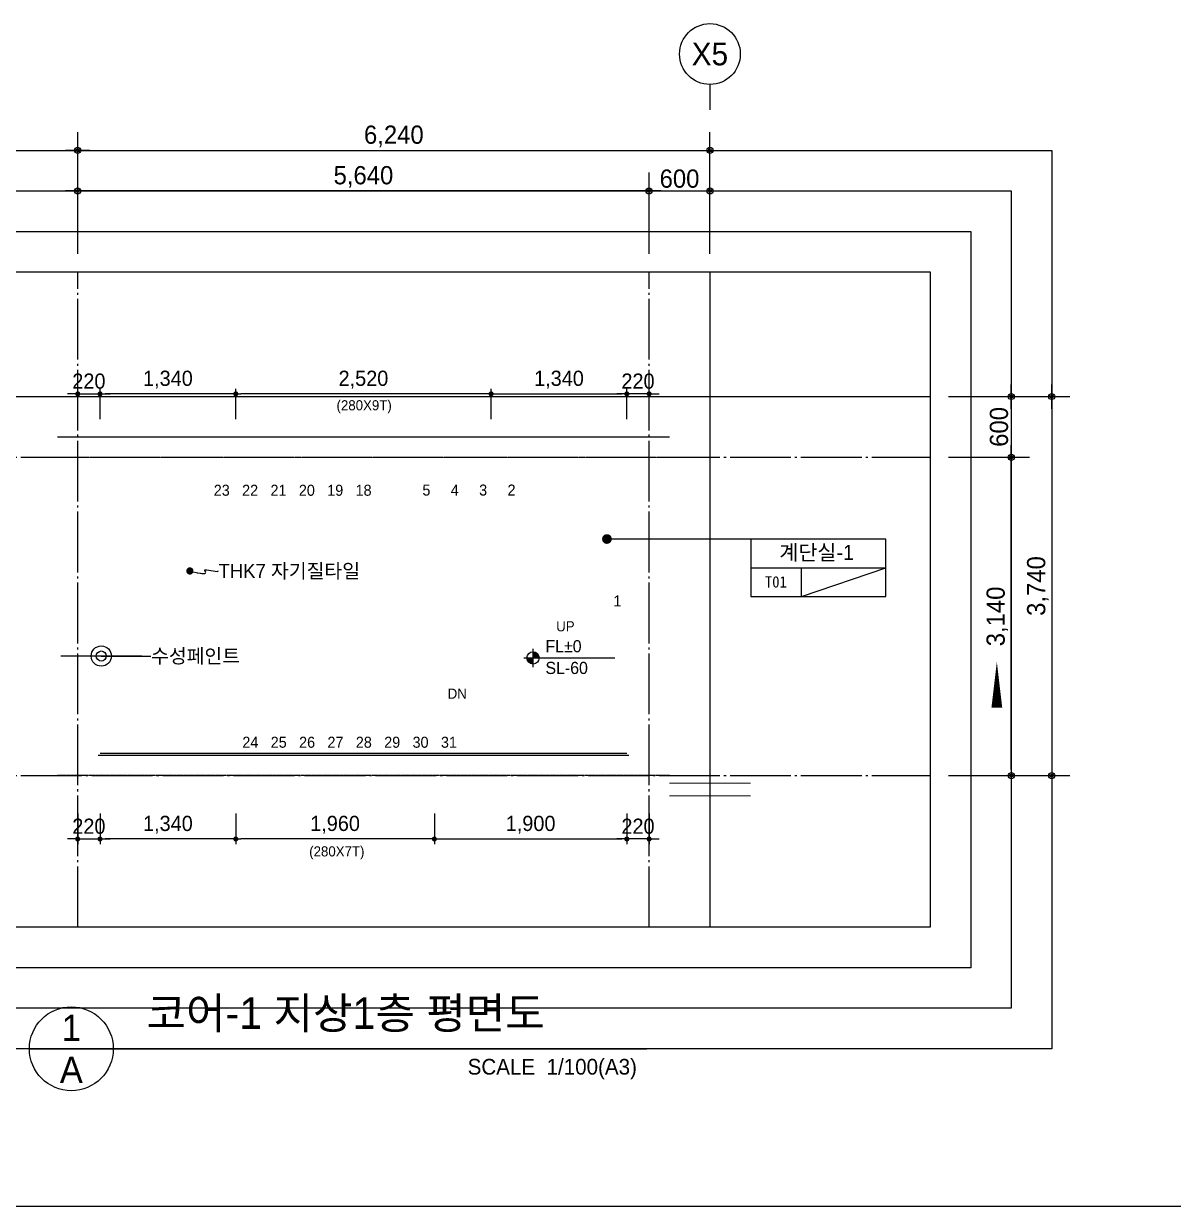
# Model space of a CAD drawing. Header units: millimetres. Extents: x 252711992 to 505989238, y 504776675 to 1009617600.
# Drawn here: x 252760381 to 252771730, y 504818337 to 504830007 of the extents above; entities that cross this region are included whole.
import ezdxf
from ezdxf.enums import TextEntityAlignment as Align
from ezdxf.xclip import XClip

# ---------------------------------------------------------------- set-up
doc = ezdxf.new("R2010")
doc.units = ezdxf.units.MM
doc.header["$XCLIPFRAME"] = 0
doc.linetypes.add('CEN', pattern=[35, 30, -2, 1, -2])
for name, color, linetype in [('$ZCDB_AUDIT_GENERATED_600D18', 7, 'Continuous'), ('0KD DIM', 7, 'Continuous'), ('4A.TEC CEN', 1, 'CEN'), ('4A.TEC CEN 보조1', 14, 'CEN'), ('4A.TEC TEXT', 7, 'Continuous'), ('4A.TEC TEXT 1', 3, 'Continuous'), ('4A.TEC TEXT 2', 3, 'Continuous'), ('4A.TEC 마감선 2', 5, 'Continuous'), ('4A.TEC 벽체 1', 2, 'Continuous'), ('4A.TEC 벽체 4', 7, 'Continuous'), ('4A.TEC 심볼', 7, 'Continuous'), ('CEN', 1, 'CEN'), ('LEV', 7, 'Continuous'), ('ROM', 7, 'Continuous'), ('SYM', 1, 'Continuous'), ('TEXT', 7, 'Continuous'), ('㈜SE&C TEXT', 7, 'Continuous')]:
    doc.layers.add(name, color=color, linetype=linetype)
doc.layers.add('DEFPOINT', color=135, linetype='Continuous', plot=False)
doc.styles.add('1', font='')
doc.styles.add('GHS', font='malgun.ttf')
doc.styles.add('나눔고딕', font='')
doc.styles.add('돋움', font='')
doc.styles.add('돋음체', font='')
doc.styles.add('울릉도L', font='')
doc.styles.get('1').set_extended_font_data('DotumChe')
doc.styles.get('나눔고딕').set_extended_font_data('Dotum')
doc.styles.get('돋움').set_extended_font_data('Dotum')
doc.styles.get('돋음체').set_extended_font_data('Dotum')
doc.styles.get('울릉도L').set_extended_font_data('Dotum')
doc.dimstyles.new('DIM_600(외부치수)', dxfattribs={"dimscale": 400, "dimtxt": 3.3, "dimasz": 1, "dimexe": 2, "dimexo": 2, "dimgap": 1, "dimtad": 1, "dimdec": 0, "dimdsep": 46, "dimlunit": 6, "dimtxsty": '나눔고딕', "dimblk1": 'DIMDOT', "dimblk2": 'DIMDOT', "dimsah": 1, "dimcen": 2.5, "dimdle": 1.5, "dimclrd": 8, "dimclre": 8, "dimclrt": 3, "dimadec": 0, "dimazin": 0, "dimtfac": 1, "dimtdec": 0, "dimtix": 1, "dimtmove": 2, "dimatfit": 3, "dimldrblk": 'DIMDOT', "dimfxl": 1, "dimtvp": 1, "dimtolj": 1, "dimtzin": 0, "dimarcsym": 0})
doc.dimstyles.new('DIM_80(외부치수)', dxfattribs={"dimscale": 40, "dimtxt": 3.3, "dimasz": 1, "dimexe": 2, "dimexo": 2, "dimgap": 1, "dimtad": 1, "dimdec": 0, "dimdsep": 46, "dimlunit": 6, "dimtxsty": '돋움', "dimblk1": 'DIMDOT', "dimblk2": 'DIMDOT', "dimsah": 1, "dimcen": 2.5, "dimdle": 1.5, "dimclrd": 1, "dimclre": 7, "dimclrt": 2, "dimadec": 0, "dimazin": 0, "dimtfac": 1, "dimtdec": 0, "dimtix": 1, "dimtmove": 2, "dimatfit": 3, "dimldrblk": 'DIMDOT', "dimfxl": 1, "dimtvp": 1, "dimtolj": 1, "dimtzin": 0, "dimarcsym": 0})
doc.dimstyles.new('KD DIM 1', dxfattribs={"dimscale": 50, "dimtxt": 3, "dimasz": 1, "dimexe": 1, "dimexo": 1, "dimgap": 1, "dimtad": 1, "dimdec": 0, "dimzin": 0, "dimdsep": 46, "dimlunit": 6, "dimtxsty": '돋음체', "dimblk": 'DOT', "dimcen": 3, "dimdle": 1, "dimclrd": 256, "dimclre": 256, "dimclrt": 3, "dimazin": 0, "dimtfac": 1, "dimtdec": 0, "dimtix": 1, "dimtmove": 2, "dimatfit": 3, "dimldrblk": 'OBLIQUE', "dimfxl": 1, "dimtvp": 0.8333, "dimtolj": 1, "dimtzin": 0, "dimarcsym": 0})

# ---------------------------------------------------------------- blocks, each defined once
blk = doc.blocks.new('DIMDOT')
at = {"color": 0}
blk.add_line((-2, 0), (2, 0), dxfattribs=at)
for radius in [0.5, 0.25]:
    blk.add_circle((0, 0), radius, dxfattribs=at)
blk = doc.blocks.new('*D143')
at = {"layer": '$ZCDB_AUDIT_GENERATED_600D18', "color": 8, "lineweight": -2, "transparency": 16777216}
for p, q in [((252760915, 504827737), (252760915, 504828937)), ((252767155, 504827737), (252767155, 504828937)), ((252760975, 504828757), (252767095, 504828757))]:
    blk.add_line(p, q, dxfattribs=at)
at = {"layer": 'Defpoints', "color": 0, "transparency": 16777216}
for p in [(252767155, 504828757), (252760915, 504827557), (252767155, 504827557, 0)]:
    blk.add_point(p, dxfattribs=at)
at = {"layer": '$ZCDB_AUDIT_GENERATED_600D18', "color": 8, "lineweight": -2, "transparency": 16777216, "xscale": 60, "yscale": 60, "zscale": 60, "rotation": 180}
blk.add_blockref('DIMDOT', (252760915, 504828757), dxfattribs=at)
at = {"layer": '$ZCDB_AUDIT_GENERATED_600D18', "color": 8, "lineweight": -2, "transparency": 16777216, "xscale": 60, "yscale": 60, "zscale": 60}
blk.add_blockref('DIMDOT', (252767155, 504828757), dxfattribs=at)
at = {"layer": '$ZCDB_AUDIT_GENERATED_600D18', "color": 3, "transparency": 16777216, "insert": (252764035, 504828895), "char_height": 180, "attachment_point": 5, "style": '나눔고딕'}
blk.add_mtext('\\A1;6,240', dxfattribs=at)
blk = doc.blocks.new('*D144')
at = {"layer": '$ZCDB_AUDIT_GENERATED_600D18', "color": 8, "lineweight": -2, "transparency": 16777216}
for p, q in [((252766555, 504827737, 0), (252766555, 504828537, 0)), ((252767155, 504827737, 0), (252767155, 504828537, 0)), ((252766615, 504828357, 0), (252767095, 504828357, 0))]:
    blk.add_line(p, q, dxfattribs=at)
at = {"layer": 'Defpoints', "color": 0, "transparency": 16777216}
for p in [(252767155, 504828357, 0), (252766555, 504827557, 3428), (252767155, 504827557, 4431)]:
    blk.add_point(p, dxfattribs=at)
at = {"layer": '$ZCDB_AUDIT_GENERATED_600D18', "color": 8, "lineweight": -2, "transparency": 16777216, "xscale": 60, "yscale": 60, "zscale": 60, "rotation": 180}
blk.add_blockref('DIMDOT', (252766555, 504828357, 0), dxfattribs=at)
at = {"layer": '$ZCDB_AUDIT_GENERATED_600D18', "color": 8, "lineweight": -2, "transparency": 16777216, "xscale": 60, "yscale": 60, "zscale": 60}
blk.add_blockref('DIMDOT', (252767155, 504828357, 0), dxfattribs=at)
at = {"layer": '$ZCDB_AUDIT_GENERATED_600D18', "color": 3, "transparency": 16777216, "insert": (252766855, 504828477, 0), "char_height": 180, "attachment_point": 5, "style": '나눔고딕'}
blk.add_mtext('\\A1;600', dxfattribs=at)
blk = doc.blocks.new('ccs122')
at = {"layer": '4A.TEC 심볼'}
blk.add_line((0, 8), (0, 3), dxfattribs=at)
blk.add_circle((0, 14), 6, dxfattribs=at)
at = {"layer": '4A.TEC TEXT 2', "color": 3, "style": 'GHS'}
blk.add_attdef('NO', text='', height=4.5, dxfattribs=at).set_placement((-0.01, 14.02), align=Align.MIDDLE_CENTER)
blk = doc.blocks.new('*D145')
at = {"layer": '$ZCDB_AUDIT_GENERATED_600D18', "color": 8, "lineweight": -2, "transparency": 16777216}
for p, q in [((252760915, 504827737, 0), (252760915, 504828537, 0)), ((252766555, 504827737, 0), (252766555, 504828537, 0)), ((252766495, 504828357, 0), (252760975, 504828357, 0))]:
    blk.add_line(p, q, dxfattribs=at)
at = {"layer": 'Defpoints', "color": 0, "transparency": 16777216}
for p in [(252760915, 504828357, 0), (252760915, 504827557), (252766555, 504827557, -47000)]:
    blk.add_point(p, dxfattribs=at)
at = {"layer": '$ZCDB_AUDIT_GENERATED_600D18', "color": 8, "lineweight": -2, "transparency": 16777216, "xscale": 60, "yscale": 60, "zscale": 60, "rotation": 180}
blk.add_blockref('DIMDOT', (252760915, 504828357, 0), dxfattribs=at)
at = {"layer": '$ZCDB_AUDIT_GENERATED_600D18', "color": 8, "lineweight": -2, "transparency": 16777216, "xscale": 60, "yscale": 60, "zscale": 60}
blk.add_blockref('DIMDOT', (252766555, 504828357, 0), dxfattribs=at)
at = {"layer": '$ZCDB_AUDIT_GENERATED_600D18', "color": 3, "transparency": 16777216, "insert": (252763735, 504828495, 0), "char_height": 180, "attachment_point": 5, "style": '나눔고딕'}
blk.add_mtext('\\A1;5,640', dxfattribs=at)
blk = doc.blocks.new('dwgFD3B')
at = {"layer": '4A.TEC CEN', "color": 250, "ltscale": 500}
blk.add_line((49194.51, -103936.83, -3333.33), (358000, -103936.83, -3333.33), dxfattribs=at)
at = {"layer": '4A.TEC CEN', "color": 250, "ltscale": 500, "elevation": -3333.33}
blk.add_lwpolyline([(208807.63, -39163.16), (208807.63, -267000)], dxfattribs=at)
blk = doc.blocks.new('_Dot')
at = {"color": 0, "linetype": 'ByBlock', "lineweight": -2}
blk.add_line((-0.5, 0), (-1, 0), dxfattribs=at)
at = {"color": 0, "linetype": 'ByBlock', "const_width": 0.5}
blk.add_lwpolyline([(-0.25, 0, 1), (0.25, 0, 1)], format="xyb", close=True, dxfattribs=at)
blk = doc.blocks.new('*D573')
at = {"layer": '0KD DIM', "lineweight": -2, "transparency": 16777216}
for p, q in [((252762475, 504826104), (252762475, 504826404)), ((252764995, 504826104), (252764995, 504826404)), ((252764945, 504826354), (252762525, 504826354))]:
    blk.add_line(p, q, dxfattribs=at)
at = {"layer": 'Defpoints', "color": 0, "transparency": 16777216}
for p in [(252762475, 504826354), (252762475, 504826054, 0), (252764995, 504826054)]:
    blk.add_point(p, dxfattribs=at)
at = {"layer": '0KD DIM', "lineweight": -2, "transparency": 16777216, "xscale": 50, "yscale": 50, "zscale": 50, "rotation": 180}
blk.add_blockref('_Dot', (252762475, 504826354), dxfattribs=at)
at = {"layer": '0KD DIM', "lineweight": -2, "transparency": 16777216, "xscale": 50, "yscale": 50, "zscale": 50}
blk.add_blockref('_Dot', (252764995, 504826354), dxfattribs=at)
at = {"layer": '0KD DIM', "color": 3, "transparency": 16777216, "insert": (252763735, 504826494), "char_height": 150, "attachment_point": 5, "style": '돋음체'}
blk.add_mtext('\\A1;2,520', dxfattribs=at)
blk = doc.blocks.new('_OBLIQUE')
at = {"color": 0, "linetype": 'ByBlock'}
blk.add_line((-0.5, -0.5), (0.5, 0.5), dxfattribs=at)
blk = doc.blocks.new('*D574')
at = {"layer": '0KD DIM', "lineweight": -2, "transparency": 16777216}
for p, q in [((252764995, 504826104), (252764995, 504826404)), ((252766335, 504826104), (252766335, 504826404)), ((252765045, 504826354), (252766285, 504826354))]:
    blk.add_line(p, q, dxfattribs=at)
at = {"layer": 'Defpoints', "color": 0, "transparency": 16777216}
for p in [(252766335, 504826354), (252764995, 504826054), (252766335, 504826054)]:
    blk.add_point(p, dxfattribs=at)
at = {"layer": '0KD DIM', "lineweight": -2, "transparency": 16777216, "xscale": 50, "yscale": 50, "zscale": 50, "rotation": 180}
blk.add_blockref('_Dot', (252764995, 504826354), dxfattribs=at)
at = {"layer": '0KD DIM', "lineweight": -2, "transparency": 16777216, "xscale": 50, "yscale": 50, "zscale": 50}
blk.add_blockref('_Dot', (252766335, 504826354), dxfattribs=at)
at = {"layer": '0KD DIM', "color": 3, "transparency": 16777216, "insert": (252765665, 504826494), "char_height": 150, "attachment_point": 5, "style": '돋음체'}
blk.add_mtext('\\A1;1,340', dxfattribs=at)
blk = doc.blocks.new('*D575')
at = {"layer": '0KD DIM', "lineweight": -2, "transparency": 16777216}
for p, q in [((252761135, 504826104), (252761135, 504826404)), ((252762475, 504826104), (252762475, 504826404)), ((252762425, 504826354), (252761185, 504826354))]:
    blk.add_line(p, q, dxfattribs=at)
at = {"layer": 'Defpoints', "color": 0, "transparency": 16777216}
for p in [(252761135, 504826354), (252761135, 504826054), (252762475, 504826054)]:
    blk.add_point(p, dxfattribs=at)
at = {"layer": '0KD DIM', "lineweight": -2, "transparency": 16777216, "xscale": 50, "yscale": 50, "zscale": 50, "rotation": 180}
blk.add_blockref('_Dot', (252761135, 504826354), dxfattribs=at)
at = {"layer": '0KD DIM', "lineweight": -2, "transparency": 16777216, "xscale": 50, "yscale": 50, "zscale": 50}
blk.add_blockref('_Dot', (252762475, 504826354), dxfattribs=at)
at = {"layer": '0KD DIM', "color": 3, "transparency": 16777216, "insert": (252761805, 504826494), "char_height": 150, "attachment_point": 5, "style": '돋음체'}
blk.add_mtext('\\A1;1,340', dxfattribs=at)
blk = doc.blocks.new('*D576')
at = {"layer": '0KD DIM', "lineweight": -2, "transparency": 16777216}
for p, q in [((252766335, 504826104), (252766335, 504826404)), ((252766555, 504826104), (252766555, 504826404)), ((252766285, 504826354), (252766235, 504826354)), ((252766555, 504826354), (252766335, 504826354)), ((252766605, 504826354), (252766655, 504826354))]:
    blk.add_line(p, q, dxfattribs=at)
at = {"layer": 'Defpoints', "color": 0, "transparency": 16777216}
for p in [(252766335, 504826354), (252766335, 504826054), (252766555, 504826054)]:
    blk.add_point(p, dxfattribs=at)
at = {"layer": '0KD DIM', "lineweight": -2, "transparency": 16777216, "xscale": 50, "yscale": 50, "zscale": 50}
blk.add_blockref('_Dot', (252766335, 504826354), dxfattribs=at)
at = {"layer": '0KD DIM', "lineweight": -2, "transparency": 16777216, "xscale": 50, "yscale": 50, "zscale": 50, "rotation": 180}
blk.add_blockref('_Dot', (252766555, 504826354), dxfattribs=at)
at = {"layer": '0KD DIM', "color": 3, "transparency": 16777216, "insert": (252766445, 504826479), "char_height": 150, "attachment_point": 5, "style": '돋음체'}
blk.add_mtext('\\A1;220', dxfattribs=at)
blk = doc.blocks.new('A$C6C9969DE')
at = {"layer": 'ROM', "color": 0, "linetype": 'Continuous'}
for p, q in [((0, 510), (2400, 510)), ((900, 0), (900, 510))]:
    blk.add_line(p, q, dxfattribs=at)
blk.add_lwpolyline([(0, 0), (2400, 0), (2400, 1020), (0, 1020)], close=True, dxfattribs=at)
blk = doc.blocks.new('A$C3A5201BD')
at = {"layer": 'LEV'}
h = blk.add_hatch(color=256, dxfattribs=at)
h.paths.add_polyline_path([(200, 200), (335, 200, 0.414214), (200, 335)])
h.paths.add_polyline_path([(200, 65), (200, 200), (65, 200, 0.414214)])
at = {"layer": 'LEV', "color": 7}
for p, q in [((200, 0), (200, 400)), ((0, 200), (2007, 200)), ((0, 200), (400, 200))]:
    blk.add_line(p, q, dxfattribs=at)
blk.add_circle((200, 200), 135, dxfattribs=at)
blk = doc.blocks.new('A$C12ed4f0f')
at = {"layer": 'CEN'}
blk.add_lwpolyline([(36, 118), (107, 101), (153, 94), (180, 93), (192, 98), (193, 105), (189, 114), (185, 122), (184, 128), (191, 130), (204, 129), (222, 126), (243, 122), (265, 118), (286, 115), (304, 114), (318, 118)], dxfattribs=at)
at = {"layer": '㈜SE&C TEXT', "color": 1, "const_width": 35.9}
blk.add_lwpolyline([(18, 118, -1), (54, 118, -1)], format="xyb", close=True, dxfattribs=at)
at = {"layer": '4A.TEC TEXT', "style": '돋움'}
blk.add_text('THK7 자기질타일', height=140, dxfattribs=at).set_placement((318, 118), align=Align.MIDDLE_LEFT)
blk = doc.blocks.new('*D577')
at = {"layer": '0KD DIM', "lineweight": -2, "transparency": 16777216}
for p, q in [((252760915, 504826104), (252760915, 504826404)), ((252761135, 504826104), (252761135, 504826404)), ((252760865, 504826354), (252760815, 504826354)), ((252760915, 504826354), (252761135, 504826354)), ((252761185, 504826354), (252761235, 504826354))]:
    blk.add_line(p, q, dxfattribs=at)
at = {"layer": 'Defpoints', "color": 0, "transparency": 16777216}
for p in [(252761135, 504826354), (252760915, 504826054), (252761135, 504826054)]:
    blk.add_point(p, dxfattribs=at)
at = {"layer": '0KD DIM', "lineweight": -2, "transparency": 16777216, "xscale": 50, "yscale": 50, "zscale": 50}
blk.add_blockref('_Dot', (252760915, 504826354), dxfattribs=at)
at = {"layer": '0KD DIM', "lineweight": -2, "transparency": 16777216, "xscale": 50, "yscale": 50, "zscale": 50, "rotation": 180}
blk.add_blockref('_Dot', (252761135, 504826354), dxfattribs=at)
at = {"layer": '0KD DIM', "color": 3, "transparency": 16777216, "insert": (252761025, 504826479), "char_height": 150, "attachment_point": 5, "style": '돋음체'}
blk.add_mtext('\\A1;220', dxfattribs=at)
blk = doc.blocks.new('*D568')
at = {"layer": '0KD DIM', "lineweight": -2, "transparency": 16777216}
for p, q in [((252762475, 504822212), (252762475, 504821912)), ((252764435, 504822212), (252764435, 504821912)), ((252764385, 504821962), (252762525, 504821962))]:
    blk.add_line(p, q, dxfattribs=at)
at = {"layer": 'Defpoints', "color": 0, "transparency": 16777216}
for p in [(252762475, 504822262, 0), (252764435, 504822262), (252762475, 504821962)]:
    blk.add_point(p, dxfattribs=at)
at = {"layer": '0KD DIM', "lineweight": -2, "transparency": 16777216, "xscale": 50, "yscale": 50, "zscale": 50, "rotation": 180}
blk.add_blockref('_Dot', (252762475, 504821962), dxfattribs=at)
at = {"layer": '0KD DIM', "lineweight": -2, "transparency": 16777216, "xscale": 50, "yscale": 50, "zscale": 50}
blk.add_blockref('_Dot', (252764435, 504821962), dxfattribs=at)
at = {"layer": '0KD DIM', "color": 3, "transparency": 16777216, "insert": (252763455, 504822102), "char_height": 150, "attachment_point": 5, "style": '돋음체'}
blk.add_mtext('\\A1;1,960', dxfattribs=at)
blk = doc.blocks.new('*D569')
at = {"layer": '0KD DIM', "lineweight": -2, "transparency": 16777216}
for p, q in [((252764435, 504822212), (252764435, 504821912)), ((252766335, 504822212), (252766335, 504821912)), ((252764485, 504821962), (252766285, 504821962))]:
    blk.add_line(p, q, dxfattribs=at)
at = {"layer": 'Defpoints', "color": 0, "transparency": 16777216}
for p in [(252764435, 504822262), (252766335, 504822262), (252766335, 504821962)]:
    blk.add_point(p, dxfattribs=at)
at = {"layer": '0KD DIM', "lineweight": -2, "transparency": 16777216, "xscale": 50, "yscale": 50, "zscale": 50, "rotation": 180}
blk.add_blockref('_Dot', (252764435, 504821962), dxfattribs=at)
at = {"layer": '0KD DIM', "lineweight": -2, "transparency": 16777216, "xscale": 50, "yscale": 50, "zscale": 50}
blk.add_blockref('_Dot', (252766335, 504821962), dxfattribs=at)
at = {"layer": '0KD DIM', "color": 3, "transparency": 16777216, "insert": (252765385, 504822102), "char_height": 150, "attachment_point": 5, "style": '돋음체'}
blk.add_mtext('\\A1;1,900', dxfattribs=at)
blk = doc.blocks.new('*D570')
at = {"layer": '0KD DIM', "lineweight": -2, "transparency": 16777216}
for p, q in [((252761135, 504822212), (252761135, 504821912)), ((252762475, 504822212), (252762475, 504821912)), ((252762425, 504821962), (252761185, 504821962))]:
    blk.add_line(p, q, dxfattribs=at)
at = {"layer": 'Defpoints', "color": 0, "transparency": 16777216}
for p in [(252761135, 504822262), (252762475, 504822262), (252761135, 504821962)]:
    blk.add_point(p, dxfattribs=at)
at = {"layer": '0KD DIM', "lineweight": -2, "transparency": 16777216, "xscale": 50, "yscale": 50, "zscale": 50, "rotation": 180}
blk.add_blockref('_Dot', (252761135, 504821962), dxfattribs=at)
at = {"layer": '0KD DIM', "lineweight": -2, "transparency": 16777216, "xscale": 50, "yscale": 50, "zscale": 50}
blk.add_blockref('_Dot', (252762475, 504821962), dxfattribs=at)
at = {"layer": '0KD DIM', "color": 3, "transparency": 16777216, "insert": (252761805, 504822102), "char_height": 150, "attachment_point": 5, "style": '돋음체'}
blk.add_mtext('\\A1;1,340', dxfattribs=at)
blk = doc.blocks.new('*D571')
at = {"layer": '0KD DIM', "lineweight": -2, "transparency": 16777216}
for p, q in [((252766335, 504822212), (252766335, 504821912)), ((252766555, 504822212), (252766555, 504821912)), ((252766285, 504821962), (252766235, 504821962)), ((252766555, 504821962), (252766335, 504821962)), ((252766605, 504821962), (252766655, 504821962))]:
    blk.add_line(p, q, dxfattribs=at)
at = {"layer": 'Defpoints', "color": 0, "transparency": 16777216}
for p in [(252766335, 504822262), (252766555, 504822262), (252766335, 504821962)]:
    blk.add_point(p, dxfattribs=at)
at = {"layer": '0KD DIM', "lineweight": -2, "transparency": 16777216, "xscale": 50, "yscale": 50, "zscale": 50}
blk.add_blockref('_Dot', (252766335, 504821962), dxfattribs=at)
at = {"layer": '0KD DIM', "lineweight": -2, "transparency": 16777216, "xscale": 50, "yscale": 50, "zscale": 50, "rotation": 180}
blk.add_blockref('_Dot', (252766555, 504821962), dxfattribs=at)
at = {"layer": '0KD DIM', "color": 3, "transparency": 16777216, "insert": (252766445, 504822087), "char_height": 150, "attachment_point": 5, "style": '돋음체'}
blk.add_mtext('\\A1;220', dxfattribs=at)
blk = doc.blocks.new('*D572')
at = {"layer": '0KD DIM', "lineweight": -2, "transparency": 16777216}
for p, q in [((252760915, 504822212), (252760915, 504821912)), ((252761135, 504822212), (252761135, 504821912)), ((252760865, 504821962), (252760815, 504821962)), ((252760915, 504821962), (252761135, 504821962)), ((252761185, 504821962), (252761235, 504821962))]:
    blk.add_line(p, q, dxfattribs=at)
at = {"layer": 'Defpoints', "color": 0, "transparency": 16777216}
for p in [(252760915, 504822262), (252761135, 504822262), (252761135, 504821962)]:
    blk.add_point(p, dxfattribs=at)
at = {"layer": '0KD DIM', "lineweight": -2, "transparency": 16777216, "xscale": 50, "yscale": 50, "zscale": 50}
blk.add_blockref('_Dot', (252760915, 504821962), dxfattribs=at)
at = {"layer": '0KD DIM', "lineweight": -2, "transparency": 16777216, "xscale": 50, "yscale": 50, "zscale": 50, "rotation": 180}
blk.add_blockref('_Dot', (252761135, 504821962), dxfattribs=at)
at = {"layer": '0KD DIM', "color": 3, "transparency": 16777216, "insert": (252761025, 504822087), "char_height": 150, "attachment_point": 5, "style": '돋음체'}
blk.add_mtext('\\A1;220', dxfattribs=at)
blk = doc.blocks.new('*D809')
at = {"layer": '$ZCDB_AUDIT_GENERATED_600D18', "color": 8, "lineweight": -2, "transparency": 16777216}
for p, q in [((252769509, 504826328), (252770709, 504826328)), ((252770529, 504826268), (252770529, 504822648)), ((252769509, 504822588), (252770709, 504822588))]:
    blk.add_line(p, q, dxfattribs=at)
at = {"layer": 'Defpoints', "color": 0, "transparency": 16777216}
for p in [(252769329, 504826328, 0), (252769329, 504822588, 0), (252770529, 504822588)]:
    blk.add_point(p, dxfattribs=at)
at = {"layer": '$ZCDB_AUDIT_GENERATED_600D18', "color": 8, "lineweight": -2, "transparency": 16777216, "xscale": 60, "yscale": 60, "zscale": 60}
for p, rotation in [((252770529, 504826328), 90), ((252770529, 504822588), 270)]:
    blk.add_blockref('DIMDOT', p, dxfattribs=dict(at, rotation=rotation))
at = {"layer": '$ZCDB_AUDIT_GENERATED_600D18', "color": 3, "transparency": 16777216, "insert": (252770392, 504824458), "char_height": 180, "attachment_point": 5, "rotation": 90, "style": '나눔고딕'}
blk.add_mtext('\\A1;3,740', dxfattribs=at)
blk = doc.blocks.new('*D810')
at = {"layer": '$ZCDB_AUDIT_GENERATED_600D18', "color": 8, "lineweight": -2, "transparency": 16777216}
for p, q in [((252769509, 504826328), (252770309, 504826328)), ((252770129, 504826268), (252770129, 504825788)), ((252769509, 504825728), (252770309, 504825728))]:
    blk.add_line(p, q, dxfattribs=at)
at = {"layer": 'Defpoints', "color": 0, "transparency": 16777216}
for p in [(252769329, 504826328, 0), (252769329, 504825728, 0), (252770129, 504825728)]:
    blk.add_point(p, dxfattribs=at)
at = {"layer": '$ZCDB_AUDIT_GENERATED_600D18', "color": 8, "lineweight": -2, "transparency": 16777216, "xscale": 60, "yscale": 60, "zscale": 60}
for p, rotation in [((252770129, 504826328), 90), ((252770129, 504825728), 270)]:
    blk.add_blockref('DIMDOT', p, dxfattribs=dict(at, rotation=rotation))
at = {"layer": '$ZCDB_AUDIT_GENERATED_600D18', "color": 3, "transparency": 16777216, "insert": (252770009, 504826028), "char_height": 180, "attachment_point": 5, "rotation": 90, "style": '나눔고딕'}
blk.add_mtext('\\A1;600', dxfattribs=at)
blk = doc.blocks.new('*D811')
at = {"layer": '$ZCDB_AUDIT_GENERATED_600D18', "color": 8, "lineweight": -2, "transparency": 16777216}
for p, q in [((252769509, 504825728), (252770309, 504825728)), ((252770129, 504822648), (252770129, 504825668)), ((252769509, 504822588), (252770309, 504822588))]:
    blk.add_line(p, q, dxfattribs=at)
at = {"layer": 'Defpoints', "color": 0, "transparency": 16777216}
for p in [(252769329, 504825728, 0), (252770129, 504825728), (252769329, 504822588, 0)]:
    blk.add_point(p, dxfattribs=at)
at = {"layer": '$ZCDB_AUDIT_GENERATED_600D18', "color": 8, "lineweight": -2, "transparency": 16777216, "xscale": 60, "yscale": 60, "zscale": 60}
for p, rotation in [((252770129, 504825728), 90), ((252770129, 504822588), 270)]:
    blk.add_blockref('DIMDOT', p, dxfattribs=dict(at, rotation=rotation))
at = {"layer": '$ZCDB_AUDIT_GENERATED_600D18', "color": 3, "transparency": 16777216, "insert": (252769992, 504824158), "char_height": 180, "attachment_point": 5, "rotation": 90, "style": '나눔고딕'}
blk.add_mtext('\\A1;3,140', dxfattribs=at)
blk = doc.blocks.new('A$C3bbbb777')
at = {"layer": '4A.TEC TEXT', "style": '돋움'}
blk.add_text('수성페인트', height=140, dxfattribs=at).set_placement((491, 110), align=Align.MIDDLE_LEFT)
at = {"layer": '㈜SE&C TEXT', "color": 1}
blk.add_leader([(0, 110, 0), (488, 110)], dimstyle='DIM_80(외부치수)', override={"dimasz": 5, "dimtad": 0}, dxfattribs=at)

msp = doc.modelspace()

# ---------------------------------------------------------------- linework, layer by layer
msp.add_line((252768059.09, 504824355.34), (252768892.42, 504824638.67))
at = {"layer": '4A.TEC CEN', "ltscale": 20}
for p, q in [((252760915.3, 504821092.16), (252760915.3, 504827557.16)), ((252766555.3, 504821092.16), (252766555.3, 504827557.16)), ((252757554.04, 504825728.18), (252769329.04, 504825728.18)), ((252757554.04, 504822588.18), (252769329.04, 504822588.18))]:
    msp.add_line(p, q, dxfattribs=at)
at = {"layer": '4A.TEC CEN 보조1'}
for p, q in [((252760715.3, 504825728.18, -4999.55), (252766755.3, 504825728.18, -4999.55)), ((252760715.3, 504825728.18, -4999.55), (252766755.3, 504825728.18, -4999.55)), ((252766755.3, 504822588.18, -4999.55), (252760715.3, 504822588.18, -4999.55))]:
    msp.add_line(p, q, dxfattribs=at)
at = {"layer": '4A.TEC 마감선 2'}
msp.add_line((252761135.3, 504822808.18, -4999.55), (252766335.3, 504822808.18, -4999.55), dxfattribs=at)
at = {"layer": '4A.TEC 벽체 1'}
for p, q in [((252766755.3, 504825928.18, -4999.55), (252760715.3, 504825928.18, -4999.55)), ((252761115.3, 504822788.18, -4999.55), (252766355.3, 504822788.18, -4999.55))]:
    msp.add_line(p, q, dxfattribs=at)
at = {"layer": '4A.TEC 벽체 4', "color": 251, "lineweight": 0, "ltscale": 15}
for p, q in [((252766755.3, 504822513.18, -4999.55), (252767555.3, 504822513.18, -4999.55)), ((252766755.3, 504822388.18, -4999.55), (252767555.3, 504822388.18, -4999.55))]:
    msp.add_line(p, q, dxfattribs=at)
at = {"layer": '4A.TEC 심볼'}
msp.add_line((252760437.72, 504819892.16, 3333.33), (252766531.71, 504819892.16, 3333.33), dxfattribs=at)
msp.add_circle((252760851.72, 504819892.16, 3333.33), 414, dxfattribs=at)
at = {"layer": 'DEFPOINT'}
msp.add_line((252790191.54, 504818337.29, 3333.33), (252753991.54, 504818337.29, 3333.33), dxfattribs=at)
at = {"layer": 'DEFPOINT', "elevation": 3333.33}
for points in [[(252756354.04, 504828757.16), (252770529.04, 504828757.16), (252770529.04, 504819892.16), (252756354.04, 504819892.16)], [(252756754.04, 504828357.16), (252770129.04, 504828357.16), (252770129.04, 504820292.16), (252756754.04, 504820292.16)], [(252757154.04, 504827957.16), (252769729.04, 504827957.16), (252769729.04, 504820692.16), (252757154.04, 504820692.16)], [(252757554.04, 504827557.16), (252769329.04, 504827557.16), (252769329.04, 504821092.16), (252757554.04, 504821092.16)]]:
    msp.add_lwpolyline(points, close=True, dxfattribs=at)
at = {"layer": 'SYM'}
msp.add_lwpolyline([(252769987.23, 504823709.99, 0, 106.74, 0), (252769987.23, 504823257.12, 0, 0, 0), (252768674.28, 504823257.12, 0, 0, 0)], format="xyseb", dxfattribs=at)
at = {"layer": 'TEXT'}
msp.add_line((252767559.09, 504824922.01), (252766138.6, 504824922.01), dxfattribs=at)
at = {"layer": 'TEXT', "const_width": 47.82}
msp.add_lwpolyline([(252766138.6, 504824945.92, -1), (252766138.6, 504824898.1, -1)], format="xyb", close=True, dxfattribs=at)

# ---------------------------------------------------------------- block references
ref = msp.add_blockref('dwgFD3B', (252558347.67, 504930265.01, -1666.22))
XClip(ref).set_block_clipping_path([(199206.3709577918, -109172.850899756), (210981.3709591925, -102707.850900948)])
for name, p in [('A$C12ed4f0f', (252761985.68, 504824488.66)), ('A$C3bbbb777', (252761147.79, 504823657.57))]:
    msp.add_blockref(name, p)
at = {"layer": '4A.TEC 심볼'}
ref = msp.add_blockref('ccs122', (252767155.3, 504829007.16, 0), dxfattribs=dict(at, xscale=49.99999977496833, yscale=49.99999977496833, zscale=49.99999977496833))
ref.add_attrib('NO', 'X5', dxfattribs={"layer": '0', "color": 3, "height": 225, "style": '울릉도L'}).set_placement((252767154.99, 504829708.06, 0), align=Align.MIDDLE_CENTER)
at = {"layer": 'LEV', "xscale": 0.4469841265468151, "yscale": 0.4469841265468151, "zscale": 0.4469841265468151}
msp.add_blockref('A$C3A5201BD', (252765319.54, 504823658.96), dxfattribs=at)
at = {"layer": 'TEXT', "xscale": 0.5555555568112274, "yscale": 0.5555555568112274, "zscale": 0.5555555568112274}
msp.add_blockref('A$C6C9969DE', (252767559.09, 504824355.34), dxfattribs=at)

# ---------------------------------------------------------------- texts
at = {"layer": '0KD DIM', "color": 3, "style": '돋음체'}
for s, p in [('(280X9T)', (252763742.16, 504826241.7, -4999.55)), ('(280X7T)', (252763472.32, 504821840.01, -4999.55))]:
    msp.add_text(s, height=100, dxfattribs=at).set_placement(p, align=Align.MIDDLE_CENTER)
at = {"layer": '4A.TEC TEXT 1', "style": '돋음체'}
for s, p in [('UP', (252765637.83, 504824060.73)), ('DN', (252764566.48, 504823396.34))]:
    msp.add_text(s, height=100, dxfattribs=at).set_placement(p, align=Align.MIDDLE_LEFT)
at = {"layer": '4A.TEC TEXT 2', "color": 3, "style": '나눔고딕'}
msp.add_text('코어-1 지상1층 평면도', height=310.5, dxfattribs=at).set_placement((252761594.61, 504819995.66, 3333.33), align=Align.BOTTOM_LEFT)
for s, p in [('1', (252760851.72, 504820099.16, 3333.33)), ('A', (252760851.72, 504819685.16, 3333.33))]:
    msp.add_text(s, height=258.75, dxfattribs=at).set_placement(p, align=Align.MIDDLE)
msp.add_text('SCALE  1/100(A3)', height=155.25, dxfattribs=at).set_placement((252766434.51, 504819590.52, 3333.33), align=Align.BOTTOM_RIGHT)
at = {"layer": 'LEV', "style": '돋움'}
for s, p in [('FL%%P0', (252765531.67, 504823804.27)), ('SL-60', (252765531.67, 504823590.06))]:
    msp.add_text(s, height=120, dxfattribs=at).set_placement(p)
at = {"layer": 'TEXT', "style": '나눔고딕'}
for s, height, p in [('23', 108.675, (252762415.52, 504825316.2)), ('22', 108.675, (252762695.52, 504825316.2)), ('21', 108.675, (252762975.52, 504825316.2)), ('20', 108.675, (252763255.52, 504825316.2)), ('19', 108.675, (252763535.52, 504825316.2)), ('18', 108.675, (252763815.52, 504825316.2)), ('5', 108.68, (252764396.33, 504825318.23)), ('4', 108.68, (252764676.33, 504825318.23)), ('3', 108.68, (252764956.33, 504825318.23)), ('2', 108.68, (252765236.33, 504825318.23)), ('1', 108.68, (252766280.49, 504824223.7)), ('24', 108.675, (252762697.88, 504822829.68)), ('25', 108.675, (252762977.88, 504822829.68)), ('26', 108.675, (252763257.88, 504822829.68)), ('27', 108.675, (252763537.88, 504822829.68)), ('28', 108.675, (252763817.88, 504822829.68)), ('29', 108.675, (252764097.88, 504822829.68)), ('30', 108.675, (252764377.88, 504822829.68)), ('31', 108.675, (252764657.88, 504822829.68))]:
    msp.add_text(s, height=height, dxfattribs=at).set_placement(p, align=Align.BOTTOM_RIGHT)
at = {"layer": 'TEXT'}
for s, height, style, p in [('계단실-1', 150, '돋움', (252768208.99, 504824789.5)), ('T01', 112.5, '1', (252767806.23, 504824499.03))]:
    msp.add_text(s, height=height, dxfattribs=dict(at, style=style)).set_placement(p, align=Align.MIDDLE_CENTER)

# ---------------------------------------------------------------- dimensions: what is measured, and where the dimension line sits
at = {"layer": '$ZCDB_AUDIT_GENERATED_600D18'}
for base, p1, p2, picture, middle in [((252767155.3, 504828757.16), (252760915.3, 504827557.16), (252767155.3, 504827557.16, 0), '*D143', (252764035.3, 504828894.62)), ((252767155.3, 504828357.16, 0), (252766555.3, 504827557.16, 3428.09), (252767155.3, 504827557.16, 4431.44), '*D144', (252766855.3, 504828477.28, 0))]:
    dim = msp.add_linear_dim(base=base, p1=p1, p2=p2, dimstyle='DIM_600(외부치수)', override={"dimscale": 300, "dimtxt": 0.6, "dimasz": 0.2, "dimexe": 0.6, "dimexo": 0.6, "dimgap": 0.1, "dimdec": 1, "dimblk1": 'DIMDOT', "dimblk2": 'DIMDOT', "dimdle": 0.5}, dxfattribs=at)
    dim.commit()
    dim.dimension.update_dxf_attribs({"geometry": picture, "text_midpoint": middle})
for base, p1, p2, angle, picture, middle in [((252760915.3, 504828357.16, 0), (252766555.3, 504827557.16, -47000), (252760915.3, 504827557.16), 180, '*D145', (252763735.3, 504828494.62, 0)), ((252770529.04, 504822588.18, -4999.55), (252769329.04, 504826328.18, -4999.55), (252769329.04, 504822588.18, -4999.55), 270, '*D809', (252770391.58, 504824458.18, -4999.55)), ((252770129.04, 504825728.18, -4999.55), (252769329.04, 504826328.18, -4999.55), (252769329.04, 504825728.18, -4999.55), 270, '*D810', (252770008.92, 504826028.18, -4999.55)), ((252770129.04, 504825728.18, -4999.55), (252769329.04, 504822588.18, -4999.55), (252769329.04, 504825728.18, -4999.55), 90, '*D811', (252769991.58, 504824158.18, -4999.55))]:
    dim = msp.add_linear_dim(base=base, p1=p1, p2=p2, angle=angle, dimstyle='DIM_600(외부치수)', override={"dimscale": 300, "dimtxt": 0.6, "dimasz": 0.2, "dimexe": 0.6, "dimexo": 0.6, "dimgap": 0.1, "dimdec": 1, "dimblk1": 'DIMDOT', "dimblk2": 'DIMDOT', "dimdle": 0.5}, dxfattribs=at)
    dim.commit()
    dim.dimension.update_dxf_attribs({"geometry": picture, "text_midpoint": middle})
at = {"layer": '0KD DIM'}
for base, p1, p2, picture, middle in [((252761135.3, 504826354.18, -4999.55), (252760915.3, 504826054.18, -4999.55), (252761135.3, 504826054.18, -4999.55), '*D577', (252761025.3, 504826479.28, -4999.55)), ((252766335.3, 504826354.18, -4999.55), (252764995.3, 504826054.18, -4999.55), (252766335.3, 504826054.18, -4999.55), '*D574', (252765665.3, 504826493.73, -4999.55)), ((252761135.3, 504821962.18, -4999.55), (252760915.3, 504822262.18, -4999.55), (252761135.3, 504822262.18, -4999.55), '*D572', (252761025.3, 504822087.28, -4999.55)), ((252766335.3, 504821962.18, -4999.55), (252764435.3, 504822262.18, -4999.55), (252766335.3, 504822262.18, -4999.55), '*D569', (252765385.3, 504822101.73, -4999.55))]:
    dim = msp.add_linear_dim(base=base, p1=p1, p2=p2, dimstyle='KD DIM 1', dxfattribs=at)
    dim.commit()
    dim.dimension.update_dxf_attribs({"geometry": picture, "text_midpoint": middle})
for base, p1, p2, picture, middle in [((252761135.3, 504826354.18, -4999.55), (252762475.3, 504826054.18, -4999.55), (252761135.3, 504826054.18, -4999.55), '*D575', (252761805.3, 504826493.73, -4999.55)), ((252762475.3, 504826354.18, -4999.55), (252764995.3, 504826054.18, -4999.55), (252762475.3, 504826054.18, -4999.55), '*D573', (252763735.3, 504826493.73, -4999.55)), ((252766335.3, 504826354.18, -4999.55), (252766555.3, 504826054.18, -4999.55), (252766335.3, 504826054.18, -4999.55), '*D576', (252766445.3, 504826479.28, -4999.55)), ((252761135.3, 504821962.18, -4999.55), (252762475.3, 504822262.18, -4999.55), (252761135.3, 504822262.18, -4999.55), '*D570', (252761805.3, 504822101.73, -4999.55)), ((252762475.3, 504821962.18, -4999.55), (252764435.3, 504822262.18, -4999.55), (252762475.3, 504822262.18, -4999.55), '*D568', (252763455.3, 504822101.73, -4999.55)), ((252766335.3, 504821962.18, -4999.55), (252766555.3, 504822262.18, -4999.55), (252766335.3, 504822262.18, -4999.55), '*D571', (252766445.3, 504822087.28, -4999.55))]:
    dim = msp.add_linear_dim(base=base, p1=p1, p2=p2, angle=180, dimstyle='KD DIM 1', dxfattribs=at)
    dim.commit()
    dim.dimension.update_dxf_attribs({"geometry": picture, "text_midpoint": middle})

doc.saveas('drawing.dxf')
